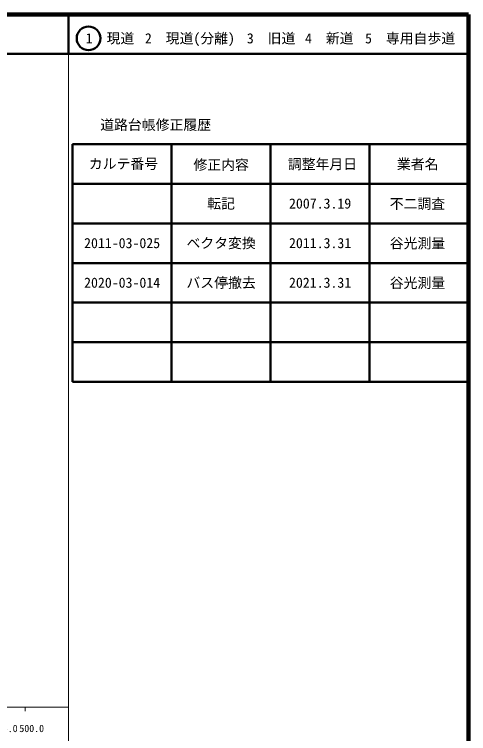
# Model space of a CAD drawing. Units: millimetres on the paper, enlarged 1000 times. Extents: x 40000 to 680000, y 20000 to 380000.
# Drawn here: x 565296 to 680000, y 198357 to 380000 of the extents above; entities that cross this region are included whole.
import ezdxf
from ezdxf.enums import TextEntityAlignment as Align

# ---------------------------------------------------------------- set-up
doc = ezdxf.new("R2010")
doc.units = ezdxf.units.MM
doc.header["$LTSCALE"] = 1000
for name, color, linetype, lineweight in [('S-TTL', 2, 'Continuous', 140), ('S-TTL-BAND', 7, 'Continuous', 13), ('S-TTL-FRAM', 2, 'Continuous', 50), ('S-TTL-LINE', 7, 'Continuous', 50)]:
    doc.layers.add(name, color=color, linetype=linetype, lineweight=lineweight)
doc.layers.add('S-TTL-TXT', color=7, linetype='Continuous')
doc.styles.add('ＭＳ ゴシック', font='')
doc.styles.get('ＭＳ ゴシック').set_extended_font_data('MS Gothic')

msp = doc.modelspace()

# ---------------------------------------------------------------- linework, layer by layer
at = {"layer": 'S-TTL'}
for p, q in [((680000, 380000), (40000, 380000)), ((680000, 20000), (680000, 380000))]:
    msp.add_line(p, q, dxfattribs=at)
at = {"layer": 'S-TTL-BAND'}
for p, q in [((579000, 20000), (579000, 370000)), ((40000, 205000), (579000, 205000)), ((568000, 205000), (568000, 204000))]:
    msp.add_line(p, q, dxfattribs=at)
at = {"layer": 'S-TTL-FRAM'}
for p, q in [((580000, 347197), (580000, 287197)), ((580000, 347197), (680000, 347197)), ((580000, 287197), (680000, 287197))]:
    msp.add_line(p, q, dxfattribs=at)
at = {"layer": 'S-TTL-LINE'}
for p, q in [((579000, 380000), (579000, 370000)), ((40000, 370000), (680000, 370000)), ((605000, 347197), (605000, 287197)), ((630000, 347197), (630000, 287197)), ((655000, 347197), (655000, 287197)), ((580000, 337197), (680000, 337197)), ((580000, 327197), (680000, 327197)), ((580000, 317197), (680000, 317197)), ((580000, 307197), (680000, 307197)), ((580000, 297197), (680000, 297197))]:
    msp.add_line(p, q, dxfattribs=at)
msp.add_circle((584031, 373958), 3000, dxfattribs=at)

# ---------------------------------------------------------------- texts
at = {"layer": 'S-TTL-BAND', "style": 'ＭＳ ゴシック'}
for s, p in [('495.0', (563000, 198195)), ('500.0', (569669, 198195))]:
    msp.add_text(s, height=1833, dxfattribs=at).set_placement(p, align=Align.BOTTOM_CENTER)
at = {"layer": 'S-TTL-TXT', "style": 'ＭＳ ゴシック'}
for s, p in [('1\u3000現道', (589448, 373958)), ('2\u3000現道(分離)', (609619, 373958)), ('3\u3000旧道', (630121, 373958)), ('4\u3000新道', (644824, 373958)), ('5\u3000専用自歩道', (665228, 373958)), ('道路台帳修正履歴', (600968, 352113)), ('カルテ番号', (592839, 342277)), ('修正内容', (617509, 342023)), ('調整年月日', (643089, 342197)), ('業者名', (667134, 342197)), ('転記', (617500, 332245)), ('2007.3.19', (642500, 332245)), ('不二調査', (667077, 332189)), ('2011-03-025', (592500, 322245)), ('ベクタ変換', (617500, 322245)), ('2011.3.31', (642500, 322245)), ('谷光測量', (667077, 322189)), ('2020-03-014', (592500, 312245)), ('バス停撤去', (617500, 312245)), ('2021.3.31', (642500, 312245)), ('谷光測量', (667077, 312189))]:
    msp.add_text(s, height=2566, dxfattribs=at).set_placement(p, align=Align.MIDDLE_CENTER)

doc.saveas('drawing.dxf')
